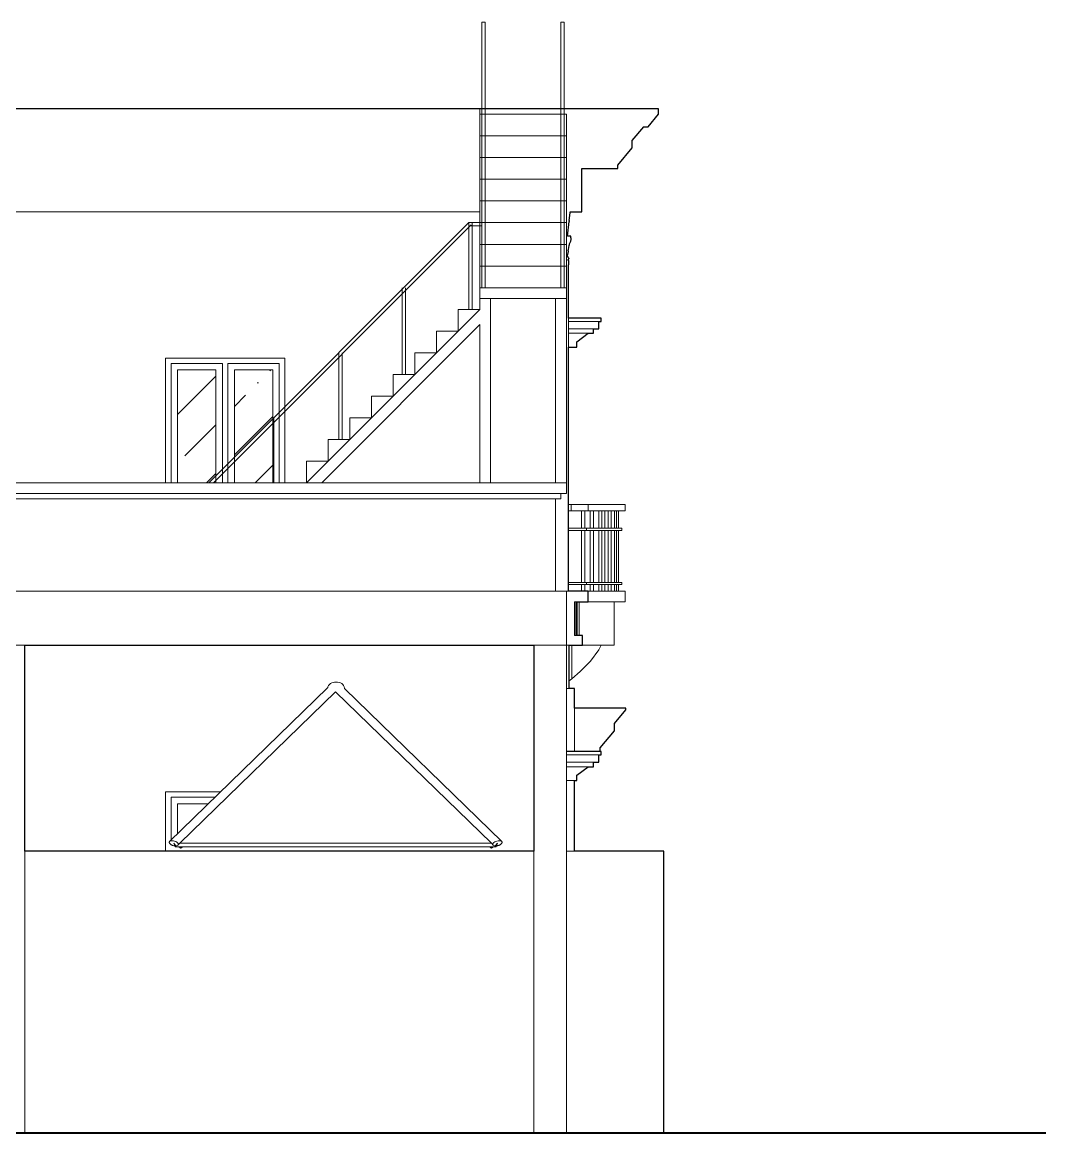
# Model space of a CAD drawing. Header units: millimetres. Extents: x -667 to -468, y -723 to -475.
# Drawn here: x -532.56 to -523.11, y -496.04 to -485.79 of the extents above; entities that cross this region are included whole.
import ezdxf

# ---------------------------------------------------------------- set-up
doc = ezdxf.new("R2010")
doc.units = ezdxf.units.MM
doc.layers.get('0').update_dxf_attribs({"lineweight": 9})
doc.layers.add('dinding', color=36, linetype='Continuous', lineweight=9)
doc.layers.add('NOTASI', color=250, linetype='Continuous', lineweight=5)

# ---------------------------------------------------------------- blocks, each defined once
blk = doc.blocks.new('FEE')
at = {"layer": 'dinding'}
for p, q in [((-529.701, -491.893), (-529.712, -491.899)), ((-529.688, -491.888), (-529.701, -491.893)), ((-529.674, -491.885), (-529.688, -491.888)), ((-529.674, -491.885), (-529.674, -491.885)), ((-529.674, -491.885), (-529.647, -491.885)), ((-529.647, -491.885), (-529.647, -491.885)), ((-529.633, -491.888), (-529.647, -491.885)), ((-529.621, -491.893), (-529.633, -491.888)), ((-529.609, -491.899), (-529.621, -491.893)), ((-529.739, -491.938), (-531.198, -493.356)), ((-531.104, -493.373), (-529.665, -491.975)), ((-529.736, -491.928), (-529.739, -491.938)), ((-529.735, -491.935), (-529.739, -491.938)), ((-529.73, -491.918), (-529.736, -491.928)), ((-529.722, -491.908), (-529.73, -491.918)), ((-529.712, -491.899), (-529.722, -491.908)), ((-529.665, -491.975), (-528.227, -493.373)), ((-529.655, -491.985), (-529.654, -491.986)), ((-529.599, -491.908), (-529.609, -491.899)), ((-529.591, -491.918), (-529.599, -491.908)), ((-529.585, -491.928), (-529.591, -491.918)), ((-529.582, -491.94), (-529.585, -491.928)), ((-529.585, -491.944), (-529.581, -491.948)), ((-529.581, -491.948), (-529.582, -491.94)), ((-529.581, -491.948), (-528.131, -493.357)), ((-531.202, -493.364), (-531.202, -493.362)), ((-531.202, -493.362), (-531.201, -493.362)), ((-531.201, -493.362), (-531.202, -493.364)), ((-531.202, -493.364), (-531.202, -493.366)), ((-531.202, -493.366), (-531.202, -493.367)), ((-531.202, -493.368), (-531.202, -493.367)), ((-531.202, -493.367), (-531.2, -493.37)), ((-531.2, -493.37), (-531.202, -493.368)), ((-531.2, -493.359), (-531.201, -493.361)), ((-531.201, -493.361), (-531.201, -493.362)), ((-531.198, -493.356), (-531.2, -493.359)), ((-531.2, -493.359), (-531.199, -493.357)), ((-531.2, -493.37), (-531.2, -493.372)), ((-531.2, -493.372), (-531.199, -493.373)), ((-531.198, -493.356), (-531.199, -493.357)), ((-531.198, -493.374), (-531.199, -493.373)), ((-531.199, -493.373), (-531.196, -493.376)), ((-531.192, -493.353), (-531.198, -493.356)), ((-531.196, -493.376), (-531.198, -493.374)), ((-531.196, -493.376), (-531.195, -493.378)), ((-531.195, -493.378), (-531.194, -493.379)), ((-531.193, -493.38), (-531.194, -493.379)), ((-531.194, -493.379), (-531.19, -493.382)), ((-531.19, -493.382), (-531.193, -493.38)), ((-531.184, -493.351), (-531.192, -493.353)), ((-531.19, -493.382), (-531.187, -493.384)), ((-531.187, -493.384), (-531.186, -493.385)), ((-531.185, -493.386), (-531.186, -493.385)), ((-531.186, -493.385), (-531.181, -493.387)), ((-531.181, -493.387), (-531.185, -493.386)), ((-531.174, -493.35), (-531.184, -493.351)), ((-531.181, -493.387), (-531.178, -493.389)), ((-531.178, -493.389), (-531.176, -493.39)), ((-531.175, -493.39), (-531.176, -493.39)), ((-531.176, -493.39), (-531.171, -493.392)), ((-531.171, -493.392), (-531.175, -493.39)), ((-531.163, -493.351), (-531.174, -493.35)), ((-531.171, -493.392), (-531.167, -493.393)), ((-531.167, -493.393), (-531.166, -493.393)), ((-531.164, -493.394), (-531.166, -493.393)), ((-531.166, -493.393), (-531.16, -493.395)), ((-531.16, -493.395), (-531.164, -493.394)), ((-531.152, -493.354), (-531.163, -493.351)), ((-531.16, -493.395), (-531.156, -493.396)), ((-531.149, -493.396), (-531.159, -493.373)), ((-531.139, -493.396), (-531.159, -493.373)), ((-531.156, -493.396), (-531.155, -493.396)), ((-531.153, -493.396), (-531.155, -493.396)), ((-531.155, -493.396), (-531.149, -493.396)), ((-531.149, -493.396), (-531.153, -493.396)), ((-531.141, -493.357), (-531.152, -493.354)), ((-531.145, -493.407), (-531.149, -493.396)), ((-531.112, -493.407), (-531.145, -493.407)), ((-531.132, -493.362), (-531.141, -493.357)), ((-531.139, -493.396), (-531.135, -493.396)), ((-531.135, -493.396), (-531.127, -493.394)), ((-531.124, -493.368), (-531.132, -493.362)), ((-531.127, -493.394), (-531.121, -493.39)), ((-531.119, -493.374), (-531.124, -493.368)), ((-531.105, -493.375), (-531.121, -493.39)), ((-531.121, -493.39), (-531.118, -493.386)), ((-531.117, -493.38), (-531.119, -493.374)), ((-531.118, -493.386), (-531.117, -493.38)), ((-531.096, -493.419), (-531.112, -493.407)), ((-531.112, -493.407), (-531.105, -493.407)), ((-531.105, -493.375), (-531.104, -493.373)), ((-531.094, -493.416), (-531.105, -493.407)), ((-531.105, -493.407), (-531.086, -493.407)), ((-531.104, -493.373), (-528.227, -493.373)), ((-531.089, -493.414), (-531.096, -493.419)), ((-531.09, -493.414), (-531.094, -493.416)), ((-531.083, -493.409), (-531.09, -493.414)), ((-531.09, -493.414), (-531.089, -493.414)), ((-531.089, -493.414), (-531.083, -493.409)), ((-531.086, -493.407), (-531.083, -493.409)), ((-531.086, -493.407), (-531.082, -493.407)), ((-531.083, -493.409), (-531.082, -493.407)), ((-530.783, -493.407), (-531.082, -493.407)), ((-528.24, -493.407), (-530.783, -493.407)), ((-528.238, -493.409), (-528.24, -493.407)), ((-528.24, -493.407), (-528.235, -493.407)), ((-528.235, -493.407), (-528.238, -493.409)), ((-528.238, -493.409), (-528.231, -493.414)), ((-528.238, -493.409), (-528.232, -493.414)), ((-528.235, -493.407), (-528.216, -493.407)), ((-528.232, -493.414), (-528.225, -493.419)), ((-528.231, -493.414), (-528.232, -493.414)), ((-528.231, -493.414), (-528.227, -493.416)), ((-528.227, -493.373), (-528.21, -493.389)), ((-528.227, -493.416), (-528.216, -493.407)), ((-528.225, -493.419), (-528.209, -493.407)), ((-528.216, -493.407), (-528.209, -493.407)), ((-528.21, -493.372), (-528.213, -493.378)), ((-528.213, -493.378), (-528.213, -493.384)), ((-528.213, -493.384), (-528.21, -493.389)), ((-528.204, -493.366), (-528.21, -493.372)), ((-528.21, -493.389), (-528.205, -493.393)), ((-528.186, -493.407), (-528.209, -493.407)), ((-528.205, -493.393), (-528.197, -493.396)), ((-528.196, -493.361), (-528.204, -493.366)), ((-528.197, -493.396), (-528.191, -493.396)), ((-528.186, -493.356), (-528.196, -493.361)), ((-528.191, -493.396), (-528.171, -493.373)), ((-528.176, -493.353), (-528.186, -493.356)), ((-528.181, -493.396), (-528.186, -493.407)), ((-528.171, -493.373), (-528.181, -493.396)), ((-528.181, -493.396), (-528.177, -493.396)), ((-528.177, -493.396), (-528.176, -493.396)), ((-528.164, -493.351), (-528.176, -493.353)), ((-528.176, -493.396), (-528.17, -493.395)), ((-528.174, -493.396), (-528.176, -493.396)), ((-528.17, -493.395), (-528.174, -493.396)), ((-528.17, -493.395), (-528.166, -493.394)), ((-528.166, -493.394), (-528.165, -493.393)), ((-528.165, -493.393), (-528.159, -493.392)), ((-528.163, -493.393), (-528.165, -493.393)), ((-528.154, -493.35), (-528.164, -493.351)), ((-528.159, -493.392), (-528.163, -493.393)), ((-528.159, -493.392), (-528.155, -493.39)), ((-528.155, -493.39), (-528.154, -493.39)), ((-528.144, -493.351), (-528.154, -493.35)), ((-528.154, -493.39), (-528.149, -493.387)), ((-528.152, -493.389), (-528.154, -493.39)), ((-528.149, -493.387), (-528.152, -493.389)), ((-528.149, -493.387), (-528.146, -493.386)), ((-528.146, -493.386), (-528.144, -493.385)), ((-528.137, -493.354), (-528.144, -493.351)), ((-528.144, -493.385), (-528.14, -493.382)), ((-528.143, -493.384), (-528.144, -493.385)), ((-528.14, -493.382), (-528.143, -493.384)), ((-528.14, -493.382), (-528.138, -493.38)), ((-528.138, -493.38), (-528.137, -493.379)), ((-528.131, -493.357), (-528.137, -493.354)), ((-528.137, -493.379), (-528.134, -493.376)), ((-528.136, -493.378), (-528.137, -493.379)), ((-528.134, -493.376), (-528.136, -493.378)), ((-528.134, -493.376), (-528.132, -493.374)), ((-528.132, -493.374), (-528.131, -493.373)), ((-528.13, -493.359), (-528.131, -493.357)), ((-528.13, -493.37), (-528.131, -493.372)), ((-528.131, -493.373), (-528.13, -493.37)), ((-528.131, -493.372), (-528.131, -493.373)), ((-528.13, -493.359), (-528.129, -493.361)), ((-528.129, -493.362), (-528.13, -493.359)), ((-528.13, -493.37), (-528.129, -493.368)), ((-528.129, -493.361), (-528.129, -493.362)), ((-528.129, -493.364), (-528.128, -493.362)), ((-528.128, -493.362), (-528.129, -493.362)), ((-528.129, -493.364), (-528.128, -493.366)), ((-528.129, -493.367), (-528.129, -493.364)), ((-528.128, -493.366), (-528.129, -493.367)), ((-528.129, -493.368), (-528.129, -493.367))]:
    blk.add_line(p, q, dxfattribs=at)

msp = doc.modelspace()

# ---------------------------------------------------------------- hatches: boundary and pattern name
at = {"layer": 'NOTASI'}
h = msp.add_hatch(dxfattribs=at)
h.set_pattern_fill('ANSI35', color=256, scale=0.1, style=0)
h.set_pattern_definition([(45, (80.4971, -1.7216), (-0.4490128, 0.4490128), []), (45, (80.9461, -1.7216), (-0.4490128, 0.4490128), [0.79375, -0.15875, 0, -0.15875])])
h.paths.add_polyline_path([(-530.6, -490.045), (-530.245, -490.045), (-530.245, -489.005), (-530.6, -489.005)])
h.paths.add_polyline_path([(-531.125, -490.045), (-530.77, -490.045), (-530.77, -489.005), (-531.125, -489.005)])

# ---------------------------------------------------------------- linework, layer by layer
at = {"lineweight": 40}
msp.add_line((-549.665, -496.045), (-523.108, -496.045), dxfattribs=at)
at = {"lineweight": 30}
for points in [[(-527.235, -492.556), (-527.215, -492.556), (-527.215, -492.525), (-527.224, -492.525), (-527.224, -492.493), (-527.091, -492.335), (-527.091, -492.267), (-526.985, -492.14), (-526.985, -492.125), (-527.46, -492.125), (-527.46, -491.945), (-527.46, -491.945), (-527.51, -491.945), (-527.51, -491.875), (-527.51, -491.545), (-527.385, -491.545), (-527.385, -491.455), (-527.443, -491.455), (-527.443, -491.145), (-527.335, -491.145), (-527.335, -491.045), (-527.335, -491.045), (-527.515, -491.045), (-527.515, -488.795), (-527.439, -488.795), (-527.439, -488.745), (-527.335, -488.666), (-527.285, -488.666), (-527.285, -488.625), (-527.235, -488.625), (-527.235, -488.556), (-527.215, -488.556), (-527.215, -488.525), (-527.515, -488.525), (-527.515, -488.033), (-527.513, -488.033), (-527.513, -487.993), (-527.517, -487.993), (-527.517, -487.989), (-527.509, -487.976), (-527.517, -487.965), (-527.517, -487.961), (-527.525, -487.961), (-527.525, -487.955), (-527.525, -487.954), (-527.524, -487.95), (-527.516, -487.91), (-527.516, -487.905), (-527.518, -487.905), (-527.518, -487.898), (-527.516, -487.892), (-527.513, -487.874), (-527.51, -487.855), (-527.509, -487.854), (-527.509, -487.852), (-527.507, -487.852), (-527.507, -487.84), (-527.507, -487.839), (-527.494, -487.815), (-527.492, -487.799), (-527.489, -487.799), (-527.489, -487.785), (-527.493, -487.785), (-527.493, -487.769), (-527.523, -487.769), (-527.509, -487.633), (-527.505, -487.633), (-527.505, -487.625), (-527.509, -487.625), (-527.501, -487.553), (-527.501, -487.545), (-527.393, -487.545), (-527.393, -487.145), (-527.061, -487.145), (-527.061, -487.113), (-526.928, -486.955), (-526.928, -486.887), (-526.821, -486.76), (-526.781, -486.76), (-526.685, -486.645), (-526.685, -486.595), (-532.633, -486.595)], [(-532.535, -493.445), (-532.535, -491.545), (-527.835, -491.545), (-527.835, -493.445), (-532.535, -493.445)], [(-527.224, -492.525), (-527.535, -492.525)], [(-527.46, -493.445), (-527.46, -492.795), (-527.439, -492.795), (-527.439, -492.745), (-527.335, -492.666), (-527.285, -492.666), (-527.285, -492.625), (-527.235, -492.625), (-527.235, -492.556)], [(-526.635, -496.045), (-526.635, -493.445), (-527.46, -493.445)]]:
    msp.add_lwpolyline(points, dxfattribs=at)
at = {"layer": 'dinding'}
for p, q in [((-532.633, -486.595), (-526.685, -486.595)), ((-526.685, -486.645), (-526.781, -486.76)), ((-526.685, -486.645), (-526.685, -486.595)), ((-526.821, -486.76), (-526.928, -486.887)), ((-526.781, -486.76), (-526.821, -486.76)), ((-526.928, -486.955), (-527.061, -487.113)), ((-526.928, -486.887), (-526.928, -486.955)), ((-527.393, -487.545), (-527.393, -487.145)), ((-527.061, -487.145), (-527.393, -487.145)), ((-527.061, -487.113), (-527.061, -487.145)), ((-528.335, -487.545), (-532.735, -487.545)), ((-527.501, -487.545), (-527.393, -487.545)), ((-527.515, -488.525), (-527.515, -488.025)), ((-527.515, -488.525), (-527.215, -488.525)), ((-527.515, -488.556), (-527.515, -488.525)), ((-527.235, -488.556), (-527.515, -488.556)), ((-527.515, -488.625), (-527.515, -488.556)), ((-527.215, -488.556), (-527.235, -488.556)), ((-527.235, -488.625), (-527.235, -488.556)), ((-527.215, -488.556), (-527.215, -488.525)), ((-527.515, -488.666), (-527.515, -488.625)), ((-527.515, -488.625), (-527.285, -488.625)), ((-527.335, -488.666), (-527.515, -488.666)), ((-527.515, -488.795), (-527.515, -488.666)), ((-527.439, -488.745), (-527.335, -488.666)), ((-527.285, -488.666), (-527.335, -488.666)), ((-527.285, -488.625), (-527.285, -488.666)), ((-527.285, -488.625), (-527.235, -488.625)), ((-527.515, -490.245), (-527.515, -488.795)), ((-527.515, -488.795), (-527.439, -488.795)), ((-527.439, -488.745), (-527.439, -488.795)), ((-531.235, -488.895), (-531.235, -490.045)), ((-531.235, -488.895), (-530.135, -488.895)), ((-530.135, -490.045), (-530.135, -488.895)), ((-531.185, -488.945), (-531.185, -490.045)), ((-530.71, -488.945), (-531.185, -488.945)), ((-530.77, -489.004), (-531.125, -489.004)), ((-531.125, -489.004), (-531.125, -490.045)), ((-530.77, -490.045), (-530.77, -489.004)), ((-530.71, -490.045), (-530.71, -488.945)), ((-530.185, -488.945), (-530.66, -488.945)), ((-530.66, -490.045), (-530.66, -488.945)), ((-530.245, -489.004), (-530.6, -489.004)), ((-530.6, -489.004), (-530.6, -490.045)), ((-530.245, -490.045), (-530.245, -489.004)), ((-530.185, -490.045), (-530.185, -488.945)), ((-532.735, -490.045), (-527.635, -490.045)), ((-527.635, -490.045), (-527.535, -490.045)), ((-527.535, -490.145), (-527.535, -490.045)), ((-532.885, -490.145), (-527.585, -490.145)), ((-527.585, -490.195), (-527.585, -490.145)), ((-527.585, -490.145), (-527.535, -490.145)), ((-527.635, -490.195), (-532.835, -490.195)), ((-527.635, -491.045), (-527.635, -490.195)), ((-527.635, -490.195), (-527.585, -490.195)), ((-527.491, -490.245), (-527.515, -490.245)), ((-527.515, -490.305), (-527.515, -490.245)), ((-527.491, -490.305), (-527.491, -490.245)), ((-527.491, -490.245), (-527.335, -490.245)), ((-527.335, -490.305), (-527.335, -490.245)), ((-527.335, -490.245), (-526.992, -490.245)), ((-526.992, -490.305), (-526.992, -490.245)), ((-527.515, -490.465), (-527.515, -490.305)), ((-527.491, -490.305), (-527.515, -490.305)), ((-527.394, -490.305), (-527.491, -490.305)), ((-527.394, -490.305), (-527.394, -490.465)), ((-527.364, -490.305), (-527.394, -490.305)), ((-527.364, -490.305), (-527.364, -490.465)), ((-527.364, -490.305), (-527.335, -490.305)), ((-527.335, -490.305), (-527.315, -490.305)), ((-527.315, -490.305), (-527.315, -490.465)), ((-527.285, -490.305), (-527.315, -490.305)), ((-527.285, -490.305), (-527.285, -490.465)), ((-527.236, -490.305), (-527.285, -490.305)), ((-527.236, -490.305), (-527.236, -490.465)), ((-527.206, -490.305), (-527.236, -490.305)), ((-527.179, -490.305), (-527.206, -490.305)), ((-527.206, -490.305), (-527.206, -490.465)), ((-527.179, -490.305), (-527.179, -490.465)), ((-527.149, -490.305), (-527.179, -490.305)), ((-527.121, -490.305), (-527.149, -490.305)), ((-527.149, -490.305), (-527.149, -490.465)), ((-527.121, -490.305), (-527.121, -490.465)), ((-527.091, -490.305), (-527.121, -490.305)), ((-527.091, -490.305), (-527.091, -490.465)), ((-527.072, -490.305), (-527.091, -490.305)), ((-527.072, -490.305), (-527.072, -490.465)), ((-527.052, -490.305), (-527.072, -490.305)), ((-527.052, -490.305), (-527.052, -490.465)), ((-527.052, -490.305), (-526.992, -490.305)), ((-527.515, -490.465), (-527.394, -490.465)), ((-527.515, -490.485), (-527.515, -490.465)), ((-527.515, -490.965), (-527.515, -490.485)), ((-527.394, -490.485), (-527.515, -490.485)), ((-527.394, -490.465), (-527.364, -490.465)), ((-527.394, -490.485), (-527.394, -490.965)), ((-527.394, -490.485), (-527.364, -490.485)), ((-527.364, -490.465), (-527.349, -490.465)), ((-527.349, -490.485), (-527.364, -490.485)), ((-527.364, -490.485), (-527.364, -490.965)), ((-527.349, -490.465), (-527.349, -490.485)), ((-527.349, -490.465), (-527.315, -490.465)), ((-527.315, -490.485), (-527.349, -490.485)), ((-527.315, -490.465), (-527.285, -490.465)), ((-527.315, -490.485), (-527.315, -490.965)), ((-527.315, -490.485), (-527.285, -490.485)), ((-527.285, -490.465), (-527.236, -490.465)), ((-527.285, -490.485), (-527.285, -490.965)), ((-527.236, -490.485), (-527.285, -490.485)), ((-527.236, -490.465), (-527.206, -490.465)), ((-527.236, -490.485), (-527.236, -490.965)), ((-527.236, -490.485), (-527.206, -490.485)), ((-527.206, -490.465), (-527.179, -490.465)), ((-527.206, -490.485), (-527.206, -490.965)), ((-527.206, -490.485), (-527.179, -490.485)), ((-527.179, -490.465), (-527.149, -490.465)), ((-527.179, -490.485), (-527.179, -490.965)), ((-527.179, -490.485), (-527.149, -490.485)), ((-527.149, -490.465), (-527.121, -490.465)), ((-527.121, -490.485), (-527.149, -490.485)), ((-527.149, -490.485), (-527.149, -490.965)), ((-527.121, -490.465), (-527.091, -490.465)), ((-527.121, -490.485), (-527.121, -490.965)), ((-527.121, -490.485), (-527.091, -490.485)), ((-527.091, -490.465), (-527.072, -490.465)), ((-527.091, -490.485), (-527.091, -490.965)), ((-527.091, -490.485), (-527.072, -490.485)), ((-527.072, -490.465), (-527.052, -490.465)), ((-527.072, -490.485), (-527.072, -490.965)), ((-527.052, -490.485), (-527.072, -490.485)), ((-527.052, -490.465), (-527.022, -490.465)), ((-527.022, -490.485), (-527.052, -490.485)), ((-527.052, -490.485), (-527.052, -490.965)), ((-527.022, -490.465), (-527.022, -490.485)), ((-527.515, -490.965), (-527.394, -490.965)), ((-527.515, -490.985), (-527.515, -490.965)), ((-527.394, -490.965), (-527.364, -490.965)), ((-527.364, -490.965), (-527.349, -490.965)), ((-527.349, -490.965), (-527.349, -490.985)), ((-527.349, -490.965), (-527.315, -490.965)), ((-527.315, -490.965), (-527.285, -490.965)), ((-527.285, -490.965), (-527.236, -490.965)), ((-527.236, -490.965), (-527.206, -490.965)), ((-527.206, -490.965), (-527.179, -490.965)), ((-527.179, -490.965), (-527.149, -490.965)), ((-527.149, -490.965), (-527.121, -490.965)), ((-527.121, -490.965), (-527.091, -490.965)), ((-527.091, -490.965), (-527.072, -490.965)), ((-527.072, -490.965), (-527.052, -490.965)), ((-527.052, -490.965), (-527.022, -490.965)), ((-527.022, -490.965), (-527.022, -490.985)), ((-532.535, -491.045), (-532.835, -491.045)), ((-527.835, -491.045), (-532.535, -491.045)), ((-527.635, -491.045), (-527.835, -491.045)), ((-527.535, -491.045), (-527.635, -491.045)), ((-527.535, -491.545), (-527.535, -491.045)), ((-527.515, -491.045), (-527.535, -491.045)), ((-527.515, -491.045), (-527.515, -490.985)), ((-527.394, -490.985), (-527.515, -490.985)), ((-527.515, -491.045), (-527.394, -491.045)), ((-527.394, -490.985), (-527.394, -491.045)), ((-527.394, -490.985), (-527.364, -490.985)), ((-527.394, -491.045), (-527.364, -491.045)), ((-527.349, -490.985), (-527.364, -490.985)), ((-527.364, -490.985), (-527.364, -491.045)), ((-527.335, -491.045), (-527.364, -491.045)), ((-527.315, -490.985), (-527.349, -490.985)), ((-527.335, -491.145), (-527.335, -491.045)), ((-527.315, -491.045), (-527.335, -491.045)), ((-527.315, -490.985), (-527.315, -491.045)), ((-527.315, -490.985), (-527.285, -490.985)), ((-527.315, -491.045), (-527.285, -491.045)), ((-527.285, -490.985), (-527.285, -491.045)), ((-527.236, -490.985), (-527.285, -490.985)), ((-527.285, -491.045), (-527.236, -491.045)), ((-527.236, -490.985), (-527.236, -491.045)), ((-527.236, -490.985), (-527.206, -490.985)), ((-527.236, -491.045), (-527.206, -491.045)), ((-527.206, -490.985), (-527.206, -491.045)), ((-527.206, -490.985), (-527.179, -490.985)), ((-527.206, -491.045), (-527.179, -491.045)), ((-527.179, -490.985), (-527.179, -491.045)), ((-527.179, -490.985), (-527.149, -490.985)), ((-527.149, -491.045), (-527.179, -491.045)), ((-527.121, -490.985), (-527.149, -490.985)), ((-527.149, -490.985), (-527.149, -491.045)), ((-527.149, -491.045), (-527.121, -491.045)), ((-527.121, -490.985), (-527.121, -491.045)), ((-527.121, -490.985), (-527.091, -490.985)), ((-527.121, -491.045), (-527.091, -491.045)), ((-527.091, -490.985), (-527.091, -491.045)), ((-527.091, -490.985), (-527.072, -490.985)), ((-527.091, -491.045), (-527.072, -491.045)), ((-527.072, -490.985), (-527.072, -491.045)), ((-527.052, -490.985), (-527.072, -490.985)), ((-527.072, -491.045), (-527.052, -491.045)), ((-527.022, -490.985), (-527.052, -490.985)), ((-527.052, -490.985), (-527.052, -491.045)), ((-526.992, -491.045), (-527.052, -491.045)), ((-526.992, -491.045), (-526.992, -491.145)), ((-527.46, -491.455), (-527.46, -491.145)), ((-527.46, -491.145), (-527.435, -491.145)), ((-527.418, -491.145), (-527.435, -491.145)), ((-527.435, -491.455), (-527.435, -491.145)), ((-527.418, -491.455), (-527.418, -491.145)), ((-527.418, -491.145), (-527.335, -491.145)), ((-527.093, -491.145), (-527.335, -491.145)), ((-527.093, -491.545), (-527.093, -491.145)), ((-526.992, -491.145), (-527.093, -491.145)), ((-527.46, -491.455), (-527.435, -491.455)), ((-527.435, -491.455), (-527.418, -491.455)), ((-527.418, -491.455), (-527.385, -491.455)), ((-527.385, -491.545), (-527.385, -491.455)), ((-527.535, -491.545), (-532.835, -491.545)), ((-532.535, -493.445), (-532.535, -491.545)), ((-527.835, -493.445), (-527.835, -491.545)), ((-527.535, -491.945), (-527.535, -491.545)), ((-527.535, -491.545), (-527.51, -491.545)), ((-527.51, -491.545), (-527.51, -491.875)), ((-527.485, -491.545), (-527.51, -491.545)), ((-527.385, -491.545), (-527.485, -491.545)), ((-527.485, -491.854), (-527.485, -491.545)), ((-527.213, -491.545), (-527.385, -491.545)), ((-527.313, -491.691), (-527.235, -491.586)), ((-527.235, -491.586), (-527.213, -491.545)), ((-527.213, -491.545), (-527.093, -491.545)), ((-527.407, -491.789), (-527.313, -491.691)), ((-527.485, -491.854), (-527.407, -491.789)), ((-527.51, -491.875), (-527.485, -491.854)), ((-527.51, -491.875), (-527.51, -491.945)), ((-527.51, -491.945), (-527.535, -491.945)), ((-527.535, -492.525), (-527.535, -491.945)), ((-527.51, -491.945), (-527.46, -491.945)), ((-527.46, -491.945), (-527.46, -492.125)), ((-527.46, -492.125), (-527.46, -492.525)), ((-527.535, -492.525), (-527.46, -492.525)), ((-527.535, -492.556), (-527.535, -492.525)), ((-527.235, -492.556), (-527.535, -492.556)), ((-527.535, -492.625), (-527.535, -492.556)), ((-527.46, -492.525), (-527.46, -492.525)), ((-527.46, -492.525), (-527.215, -492.525)), ((-527.235, -492.625), (-527.235, -492.556)), ((-527.215, -492.556), (-527.235, -492.556)), ((-527.215, -492.556), (-527.215, -492.525)), ((-527.535, -492.666), (-527.535, -492.625)), ((-527.535, -492.625), (-527.285, -492.625)), ((-527.335, -492.666), (-527.535, -492.666)), ((-527.535, -492.795), (-527.535, -492.666)), ((-527.439, -492.745), (-527.335, -492.666)), ((-527.335, -492.666), (-527.285, -492.666)), ((-527.285, -492.625), (-527.285, -492.666)), ((-527.285, -492.625), (-527.235, -492.625)), ((-527.535, -492.795), (-527.46, -492.795)), ((-527.535, -493.445), (-527.535, -492.795)), ((-527.46, -492.795), (-527.46, -493.445)), ((-527.46, -492.795), (-527.439, -492.795)), ((-527.439, -492.745), (-527.439, -492.795)), ((-531.235, -492.898), (-531.235, -493.445)), ((-531.235, -492.898), (-530.727, -492.898)), ((-531.185, -492.948), (-531.185, -493.343)), ((-530.778, -492.948), (-531.185, -492.948)), ((-530.839, -493.008), (-531.125, -493.008)), ((-531.125, -493.008), (-531.125, -493.285)), ((-532.535, -493.445), (-527.835, -493.445)), ((-532.535, -496.045), (-532.535, -493.445)), ((-527.835, -496.045), (-527.835, -493.445)), ((-527.535, -496.045), (-527.535, -493.445)), ((-527.46, -493.445), (-527.535, -493.445)), ((-526.635, -493.445), (-527.535, -493.445)), ((-526.635, -493.445), (-526.635, -495.445)), ((-526.635, -496.045), (-526.635, -495.445))]:
    msp.add_line(p, q, dxfattribs=at)
at = {"layer": 'NOTASI'}
for p, q in [((-528.315, -488.245), (-528.315, -485.795)), ((-527.555, -488.245), (-527.555, -485.795)), ((-528.335, -488.245), (-528.335, -486.595)), ((-528.335, -486.645), (-527.535, -486.645)), ((-528.315, -487.445), (-528.315, -486.595)), ((-527.535, -486.645), (-527.535, -490.045)), ((-528.335, -486.845), (-527.535, -486.845)), ((-528.335, -487.045), (-527.535, -487.045)), ((-528.335, -487.245), (-527.535, -487.245)), ((-528.335, -487.445), (-527.535, -487.445)), ((-528.315, -488.245), (-528.315, -487.445)), ((-530.835, -490.045), (-528.435, -487.645)), ((-530.792, -490.045), (-528.413, -487.666)), ((-528.435, -488.445), (-528.435, -487.645)), ((-528.435, -487.645), (-528.315, -487.645)), ((-528.435, -487.675), (-528.315, -487.675)), ((-528.405, -488.445), (-528.405, -487.645)), ((-528.335, -487.645), (-527.535, -487.645)), ((-528.335, -487.845), (-527.535, -487.845)), ((-528.335, -488.045), (-527.535, -488.045)), ((-529.05, -489.045), (-529.05, -488.245)), ((-529.02, -489.045), (-529.02, -488.245)), ((-528.335, -488.245), (-527.535, -488.245)), ((-528.335, -488.345), (-527.535, -488.345)), ((-528.235, -488.345), (-528.235, -490.045)), ((-527.635, -488.345), (-527.635, -490.045)), ((-529.935, -490.045), (-528.335, -488.445)), ((-529.793, -490.045), (-528.335, -488.586)), ((-528.335, -488.586), (-528.335, -490.045)), ((-529.635, -489.645), (-529.635, -488.845)), ((-529.605, -489.645), (-529.605, -488.845)), ((-530.235, -490.045), (-530.235, -489.445))]:
    msp.add_line(p, q, dxfattribs=at)
for points in [[(-528.315, -485.795), (-528.285, -485.795), (-528.285, -488.245)], [(-527.555, -485.795), (-527.585, -485.795), (-527.585, -488.245)], [(-530.135, -490.045), (-530.135, -490.045), (-529.935, -490.045), (-529.935, -489.845), (-529.735, -489.845), (-529.735, -489.645), (-529.535, -489.645), (-529.535, -489.445), (-529.335, -489.445), (-529.335, -489.245), (-529.135, -489.245), (-529.135, -489.045), (-528.935, -489.045), (-528.935, -488.845), (-528.735, -488.845), (-528.735, -488.645), (-528.535, -488.645), (-528.535, -488.445), (-528.335, -488.445), (-528.335, -488.245)]]:
    msp.add_lwpolyline(points, dxfattribs=at)

# ---------------------------------------------------------------- block references
msp.add_blockref('FEE', (0, 0))

doc.saveas('drawing.dxf')
